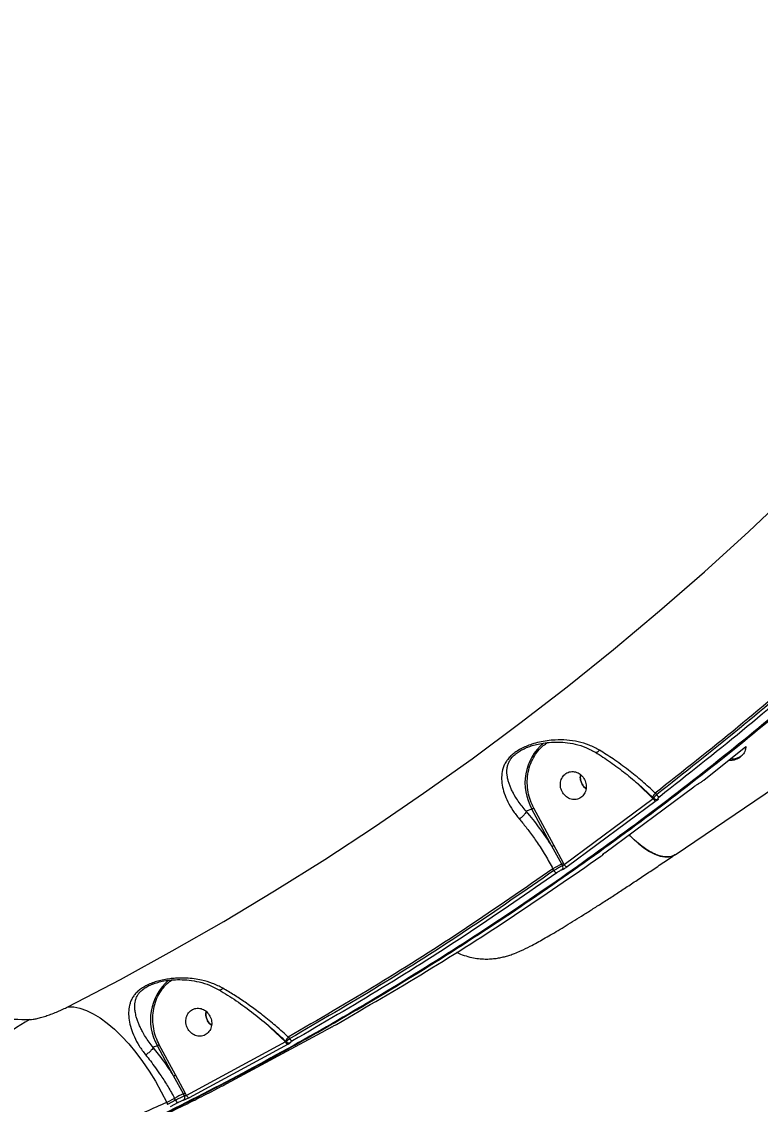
# Model space of a CAD drawing. Header units: millimetres. Extents: x -6332 to 8932, y -6739 to 7096.
# Drawn here: x -2084.9 to -1850.6, y -2434.9 to -2091.6 of the extents above; entities that cross this region are included whole.
import ezdxf

# ---------------------------------------------------------------- set-up
doc = ezdxf.new("R2010")
doc.units = ezdxf.units.MM
for name, color, linetype in [('DIKOM_ОБЪЕКТ', 7, 'Continuous'), ('DIKOM_РАЗМЕР_ЗОНА', 7, 'Continuous'), ('DIKOM_РАЗМЕР_ОБЪЕКТА', 7, 'Continuous')]:
    doc.layers.add(name, color=color, linetype=linetype)
doc.styles.add('style1', font='arial.ttf', dxfattribs={"width": 0.8})
doc.dimstyles.new('1-50', dxfattribs={"dimtxt": 300, "dimasz": 200, "dimexe": 100, "dimexo": 0, "dimgap": 100, "dimtad": 1, "dimtxsty": 'style1', "dimcen": 200, "dimclrd": 7, "dimclre": 7, "dimclrt": 7, "dimadec": 1, "dimazin": 2, "dimtfac": 1, "dimtmove": 0, "dimatfit": 2, "dimfxl": 0, "dimlwd": 25, "dimlwe": 18, "dimarcsym": 0})

# ---------------------------------------------------------------- blocks, each defined once
blk = doc.blocks.new('*D9')
at = {"layer": 'Defpoints', "color": 0, "transparency": 16777216}
for p in [(777.17, 5593.97), (-4228.73, -3389.78), (7301.72, -3389.78)]:
    blk.add_point(p, dxfattribs=at)
at = {"layer": 'DIKOM_РАЗМЕР_ОБЪЕКТА', "color": 7, "lineweight": 18, "transparency": 16777216}
for p, q in [((777.17, 5593.97), (7401.72, 5593.97)), ((-4228.73, -3389.78), (7401.72, -3389.78))]:
    blk.add_line(p, q, dxfattribs=at)
at = {"layer": 'DIKOM_РАЗМЕР_ОБЪЕКТА', "color": 7, "lineweight": 25, "transparency": 16777216}
blk.add_line((7301.72, 5393.97), (7301.72, -3189.78), dxfattribs=at)
at = {"layer": 'DIKOM_РАЗМЕР_ОБЪЕКТА', "color": 7, "transparency": 16777216}
for points in [[(7268.39, 5393.97), (7335.06, 5393.97), (7301.72, 5593.97)], [(7268.39, -3189.78), (7335.06, -3189.78), (7301.72, -3389.78)]]:
    blk.add_solid(points, dxfattribs=at)
at = {"layer": 'DIKOM_РАЗМЕР_ОБЪЕКТА', "color": 7, "transparency": 16777216, "insert": (7048.55, 1153.71), "char_height": 300, "attachment_point": 5, "rotation": 90, "style": 'style1'}
blk.add_mtext('9000', dxfattribs=at)
blk = doc.blocks.new('*D10')
at = {"layer": 'Defpoints', "color": 0, "transparency": 16777216}
for p in [(4034.78, 3636.59), (-4490.85, -1960.46), (4034.78, -5533.39)]:
    blk.add_point(p, dxfattribs=at)
at = {"layer": 'DIKOM_РАЗМЕР_ОБЪЕКТА', "color": 7, "lineweight": 18, "transparency": 16777216}
for p, q in [((4034.78, 3636.59), (4034.78, -5633.39)), ((-4490.85, -1960.46), (-4490.85, -5633.39))]:
    blk.add_line(p, q, dxfattribs=at)
at = {"layer": 'DIKOM_РАЗМЕР_ОБЪЕКТА', "color": 7, "lineweight": 25, "transparency": 16777216}
blk.add_line((-4290.85, -5533.39), (3834.78, -5533.39), dxfattribs=at)
at = {"layer": 'DIKOM_РАЗМЕР_ОБЪЕКТА', "color": 7, "transparency": 16777216}
for points in [[(-4290.85, -5500.05), (-4290.85, -5566.72), (-4490.85, -5533.39)], [(3834.78, -5500.05), (3834.78, -5566.72), (4034.78, -5533.39)]]:
    blk.add_solid(points, dxfattribs=at)
at = {"layer": 'DIKOM_РАЗМЕР_ОБЪЕКТА', "color": 7, "transparency": 16777216, "insert": (308.03, -5280.21), "char_height": 300, "attachment_point": 5, "style": 'style1'}
blk.add_mtext('8500', dxfattribs=at)
blk = doc.blocks.new('*D11')
at = {"layer": 'Defpoints', "color": 0, "transparency": 16777216}
for p in [(1114.35, 7096.35), (-4349.59, -4627.34), (8831.76, -4627.34)]:
    blk.add_point(p, dxfattribs=at)
at = {"layer": 'DIKOM_РАЗМЕР_ЗОНА', "color": 7, "lineweight": 18, "transparency": 16777216}
for p, q in [((1114.35, 7096.35), (8931.76, 7096.35)), ((-4349.59, -4627.34), (8931.76, -4627.34))]:
    blk.add_line(p, q, dxfattribs=at)
at = {"layer": 'DIKOM_РАЗМЕР_ЗОНА', "color": 7, "lineweight": 25, "transparency": 16777216}
blk.add_line((8831.76, 6896.35), (8831.76, -4427.34), dxfattribs=at)
at = {"layer": 'DIKOM_РАЗМЕР_ЗОНА', "color": 7, "transparency": 16777216}
for points in [[(8798.42, 6896.35), (8865.09, 6896.35), (8831.76, 7096.35)], [(8798.42, -4427.34), (8865.09, -4427.34), (8831.76, -4627.34)]]:
    blk.add_solid(points, dxfattribs=at)
at = {"layer": 'DIKOM_РАЗМЕР_ЗОНА', "color": 7, "transparency": 16777216, "insert": (8578.59, 1308.2), "char_height": 300, "attachment_point": 5, "rotation": 90, "style": 'style1'}
blk.add_mtext('11750', dxfattribs=at)
blk = doc.blocks.new('*D12')
at = {"layer": 'Defpoints', "color": 0, "transparency": 16777216}
for p in [(6134.38, 3354.85), (-6332, -2644.93), (6134.38, -6639)]:
    blk.add_point(p, dxfattribs=at)
at = {"layer": 'DIKOM_РАЗМЕР_ЗОНА', "color": 7, "lineweight": 18, "transparency": 16777216}
for p, q in [((6134.38, 3354.85), (6134.38, -6739)), ((-6332, -2644.93), (-6332, -6739))]:
    blk.add_line(p, q, dxfattribs=at)
at = {"layer": 'DIKOM_РАЗМЕР_ЗОНА', "color": 7, "lineweight": 25, "transparency": 16777216}
blk.add_line((-6132, -6639), (5934.38, -6639), dxfattribs=at)
at = {"layer": 'DIKOM_РАЗМЕР_ЗОНА', "color": 7, "transparency": 16777216}
for points in [[(-6132, -6605.67), (-6132, -6672.33), (-6332, -6639)], [(5934.38, -6605.67), (5934.38, -6672.33), (6134.38, -6639)]]:
    blk.add_solid(points, dxfattribs=at)
at = {"layer": 'DIKOM_РАЗМЕР_ЗОНА', "color": 7, "transparency": 16777216, "insert": (-98.81, -6385.83), "char_height": 300, "attachment_point": 5, "style": 'style1'}
blk.add_mtext('12500', dxfattribs=at)

msp = doc.modelspace()

# ---------------------------------------------------------------- linework, layer by layer
at = {"layer": 'DIKOM_ОБЪЕКТ', "color": 7, "linetype": 'Continuous', "lineweight": 15}
for p, q in [((-1877.669, -2355.776), (-1704.236, -2238.372)), ((-1924.339, -2321.657), (-1924.166, -2321.598)), ((-1868.566, -2332.127), (-1855.246, -2321.493)), ((-1905.925, -2334.833), (-1906.69, -2334.128)), ((-1906.69, -2334.128), (-1905.925, -2334.833)), ((-1899.965, -2355.156), (-1871.701, -2334.253)), ((-1889.876, -2332.934), (-1889.346, -2333.453)), ((-1889.346, -2333.453), (-1884.667, -2337.975)), ((-1871.701, -2334.253), (-1871.495, -2334.101)), ((-1870.473, -2333.395), (-1870.289, -2333.286)), ((-1884.686, -2337.655), (-1884.391, -2337.944)), ((-1883.49, -2336.716), (-1883.963, -2336.254)), ((-1923.042, -2341.326), (-1924.848, -2342.006)), ((-1916.707, -2353.063), (-1923.042, -2341.326)), ((-1916.113, -2352.759), (-1922.448, -2341.022)), ((-1884.572, -2338.068), (-1912.812, -2358.953)), ((-1883.615, -2338.738), (-1911.879, -2359.641)), ((-1884.667, -2337.975), (-1884.572, -2338.068)), ((-1924.848, -2342.006), (-1924.85, -2342.009)), ((-1913.609, -2358.793), (-1916.707, -2353.063)), ((-1913.054, -2358.505), (-1916.113, -2352.759)), ((-1916.07, -2360.812), (-1916.384, -2360.23)), ((-1913.33, -2359.31), (-1913.609, -2358.793)), ((-1912.812, -2358.953), (-1913.054, -2358.505)), ((-2024.694, -2409.873), (-2025.459, -2409.169)), ((-2025.459, -2409.169), (-2024.694, -2409.873)), ((-2019.853, -2428.367), (-1988.459, -2411.417)), ((-2006.554, -2410.02), (-2005.914, -2410.646)), ((-2005.914, -2410.646), (-2001.234, -2415.169)), ((-2041.812, -2416.367), (-2043.122, -2416.86)), ((-2036.67, -2425.893), (-2041.812, -2416.367)), ((-2036.075, -2425.589), (-2041.217, -2416.063)), ((-2001.234, -2415.169), (-2032.602, -2432.104)), ((-2000.374, -2415.903), (-2031.768, -2432.852)), ((-2000.948, -2415.177), (-2001.234, -2415.169)), ((-2001.081, -2415.017), (-2000.9, -2415.194)), ((-2000.937, -2415.158), (-2000.948, -2415.177)), ((-1999.868, -2414.095), (-2000.358, -2413.616)), ((-2043.122, -2416.86), (-2043.123, -2416.861)), ((-2033.579, -2431.609), (-2036.67, -2425.893)), ((-2033.024, -2431.322), (-2036.075, -2425.589)), ((-2023.808, -2430.43), (-2021.243, -2429.119)), ((-2036.354, -2433.047), (-2038.861, -2434.33)), ((-2036.041, -2433.627), (-2038.604, -2434.938)), ((-2036.041, -2433.627), (-2036.354, -2433.047)), ((-2033.21, -2432.293), (-2033.579, -2431.609)), ((-2032.602, -2432.104), (-2033.024, -2431.322)), ((-2038.861, -2434.33), (-2038.604, -2434.938)), ((-2035.211, -2434.377), (-2037.777, -2435.689)), ((-2032.77, -2434.942), (-2031.485, -2434.295))]:
    msp.add_line(p, q, dxfattribs=at)
at = {"layer": 'DIKOM_ОБЪЕКТ', "color": 7, "linetype": 'Continuous', "lineweight": 15, "flags": 128}
for points in [[(-2070.222, -2404.013), (-2053.578, -2395.323), (-2037.102, -2386.301), (-2020.797, -2376.949), (-2004.671, -2367.272), (-1988.727, -2357.272), (-1972.971, -2346.951), (-1957.407, -2336.314), (-1942.041, -2325.363), (-1926.878, -2314.103), (-1911.923, -2302.537), (-1897.179, -2290.667), (-1882.653, -2278.5), (-1868.348, -2266.037), (-1854.269, -2253.283), (-1840.421, -2240.243)], [(-1870.131, -2333.192), (-1870.248, -2333.267), (-1870.293, -2333.287)], [(-1883.963, -2336.254), (-1884.202, -2336.558), (-1884.402, -2336.842), (-1884.558, -2337.096), (-1884.664, -2337.312), (-1884.717, -2337.483), (-1884.715, -2337.605), (-1884.683, -2337.658)], [(-1892.193, -2349.484), (-1891.225, -2350.462), (-1889.398, -2352.123), (-1887.573, -2353.55), (-1885.779, -2354.716), (-1884.048, -2355.604), (-1882.409, -2356.196), (-1880.891, -2356.484), (-1879.518, -2356.462), (-1878.316, -2356.132), (-1877.91, -2355.927)], [(-1899.965, -2355.156), (-1899.9, -2355.105), (-1899.892, -2355.095)], [(-2070.222, -2404.013), (-2068.377, -2404.067), (-2066.412, -2404.454), (-2064.346, -2405.17), (-2062.196, -2406.209), (-2059.984, -2407.559), (-2057.728, -2409.21), (-2055.45, -2411.147), (-2053.17, -2413.351), (-2050.909, -2415.803), (-2048.687, -2418.48), (-2046.526, -2421.358), (-2044.444, -2424.41), (-2042.461, -2427.609), (-2040.594, -2430.925), (-2038.861, -2434.33)], [(-2000.358, -2413.616), (-2000.597, -2413.92), (-2000.797, -2414.205), (-2000.953, -2414.458), (-2001.059, -2414.674), (-2001.112, -2414.845), (-2001.11, -2414.967), (-2001.079, -2415.02)]]:
    msp.add_lwpolyline(points, dxfattribs=at)
at = {"layer": 'DIKOM_ОБЪЕКТ', "color": 7, "linetype": 'Continuous', "lineweight": 15}
for centre, radius, start, end in [((-1908.731, -2333.05), 16.532, 129.96651, 210.03815), ((-1885.473, -2337.278), 1.065, 319.17704, 330.90063), ((-1882.395, -2336.17), 1.223, 206.50079, 263.47585), ((-1883.481, -2337.53), 1.216, 206.27516, 263.66511), ((-1883.612, -2337.324), 0.916, 276.13611, 306.117), ((-1918.746, -2348.33), 5.153, 293.30945, 300.7359), ((-1901.107, -2354.925), 0.946, 304.78184, 329.81256), ((-1901.341, -2385.878), 29.733, 114.36791, 120.39262), ((-1914.99, -2360.327), 1.185, 204.19346, 262.62651), ((-1916.038, -2353.434), 5.884, 294.37865, 300.47097), ((-1914.194, -2359.832), 1.009, 312.72037, 31.14961), ((-1911.737, -2358.471), 1.178, 204.14987, 263.07443), ((-2027.473, -2408.087), 16.557, 130.90983, 210.00555), ((-2066.411, -2439.692), 35.365, 116.59711, 138.08425), ((-2000.202, -2414.831), 1.085, 198.10979, 260.9025), ((-2000.138, -2414.686), 0.947, 211.23109, 287.13932), ((-2000.13, -2414.556), 0.923, 276.2323, 298.54643), ((-1998.833, -2413.753), 1.09, 198.30623, 260.74821), ((-2038.767, -2421.06), 5.268, 293.46115, 300.72995), ((-2021.248, -2458.798), 29.855, 114.39527, 120.39631), ((-2035.027, -2433.339), 1.053, 195.84502, 259.95443), ((-2036.048, -2426.155), 5.987, 294.35574, 300.33866), ((-2034.056, -2432.806), 0.989, 305.01076, 31.25822), ((-2031.592, -2431.817), 1.049, 195.87193, 260.38298)]:
    msp.add_arc(centre, radius, start, end, dxfattribs=at)
for points, knots in [([(-1726.33, -2104.01), (-1729.382, -2104.277), (-1735.471, -2104.811), (-1745.227, -2105.011), (-1755.382, -2104.775), (-1765.957, -2104.067), (-1775.959, -2103.007), (-1785.25, -2101.728), (-1793.72, -2100.349), (-1802.344, -2098.738), (-1811.11, -2096.902), (-1820.008, -2094.845), (-1829.024, -2092.574), (-1840.764, -2089.383), (-1855.345, -2085.025), (-1872.873, -2079.197), (-1890.545, -2072.765), (-1905.8, -2066.757), (-1918.516, -2061.461), (-1928.651, -2057.079), (-1938.766, -2052.548), (-1948.849, -2047.875), (-1958.891, -2043.072), (-1968.88, -2038.143), (-1979.703, -2032.646), (-1991.337, -2026.544), (-2003.754, -2019.806), (-2016.026, -2012.924), (-2028.136, -2005.916), (-2040.07, -1998.796), (-2052.037, -1991.442), (-2064.021, -1983.858), (-2076.004, -1976.047), (-2087.753, -1968.162), (-2099.257, -1960.22), (-2110.503, -1952.235), (-2122.451, -1943.514), (-2135.029, -1934.042), (-2148.151, -1923.814), (-2160.842, -1913.572), (-2173.089, -1903.341), (-2186.038, -1892.135), (-2199.563, -1879.945), (-2213.475, -1866.783), (-2226.704, -1853.678), (-2234.893, -1845.009), (-2238.979, -1840.683)], [0, 0, 0, 0, 0.0251761, 0.0502457, 0.0752091, 0.100066, 0.1248168, 0.1429872, 0.1610638, 0.1790464, 0.1969352, 0.2147301, 0.2324312, 0.2500386, 0.2826961, 0.314938, 0.3467645, 0.3781752, 0.3959394, 0.4135674, 0.4310603, 0.4484179, 0.465639, 0.4827255, 0.499676, 0.5210743, 0.5422611, 0.5632361, 0.5839994, 0.6045509, 0.6248913, 0.6461777, 0.6672637, 0.6881497, 0.7088344, 0.729318, 0.7496013, 0.7750483, 0.8002654, 0.8252539, 0.8500123, 0.8745413, 0.9060953, 0.9375237, 0.9688251, 1, 1, 1, 1]), ([(-2400.646, -1978.795), (-2399.438, -1983.949), (-2397.019, -1994.275), (-2392.902, -2009.924), (-2388.426, -2025.687), (-2383.56, -2041.544), (-2378.649, -2056.464), (-2373.765, -2070.437), (-2368.97, -2083.466), (-2363.912, -2096.548), (-2358.593, -2109.666), (-2353.014, -2122.799), (-2347.277, -2135.705), (-2341.394, -2148.379), (-2335.375, -2160.816), (-2329.117, -2173.226), (-2322.624, -2185.589), (-2315.898, -2197.881), (-2309.387, -2209.306), (-2303.134, -2219.88), (-2297.175, -2229.623), (-2291.069, -2239.276), (-2284.819, -2248.824), (-2278.429, -2258.253), (-2271.904, -2267.547), (-2263.89, -2278.559), (-2254.299, -2291.112), (-2243.061, -2304.943), (-2231.545, -2318.22), (-2221.492, -2329.035), (-2212.995, -2337.66), (-2206.114, -2344.339), (-2199.177, -2350.764), (-2192.19, -2356.921), (-2185.162, -2362.795), (-2178.1, -2368.375), (-2170.269, -2374.201), (-2161.684, -2380.117), (-2152.374, -2385.944), (-2143.094, -2391.15), (-2133.863, -2395.71), (-2124.044, -2399.877), (-2113.699, -2403.442), (-2102.926, -2406.137), (-2092.38, -2407.816), (-2085.629, -2407.984), (-2082.245, -2408.069)], [0, 0, 0, 0, 0.0247177, 0.0495152, 0.0743911, 0.0993454, 0.1243775, 0.1447744, 0.1653298, 0.1860432, 0.2069154, 0.2279455, 0.2491336, 0.2694023, 0.2898713, 0.3105397, 0.3314089, 0.3524788, 0.373748, 0.3911655, 0.4087378, 0.4264654, 0.4443484, 0.4623873, 0.4805816, 0.4989317, 0.5286787, 0.5588428, 0.5894223, 0.6204182, 0.6383184, 0.6563541, 0.6745262, 0.6928343, 0.7112778, 0.7298577, 0.7485742, 0.7733223, 0.7982561, 0.8233761, 0.8486819, 0.8741736, 0.905376, 0.9367479, 0.968289, 1, 1, 1, 1]), ([(-1639.953, -2078.495), (-1646.219, -2087.936), (-1658.751, -2106.819), (-1678.591, -2134.269), (-1699.173, -2161.047), (-1720.553, -2187.068), (-1742.561, -2212.172), (-1765.165, -2236.352), (-1788.33, -2259.601), (-1812.17, -2282.047), (-1836.815, -2303.796), (-1862.256, -2324.817), (-1888.483, -2345.069), (-1915.319, -2364.41), (-1942.741, -2382.82), (-1970.558, -2400.177), (-1998.728, -2416.495), (-2027.229, -2431.75), (-2056.166, -2446.12), (-2075.825, -2454.88), (-2085.655, -2459.26)], [0, 0, 0, 0, 0.0559998, 0.1120002, 0.1680005, 0.2240003, 0.2799995, 0.335, 0.3899998, 0.4450005, 0.4999998, 0.5559997, 0.6119998, 0.6680002, 0.7239999, 0.7799995, 0.8349998, 0.8899994, 0.9449995, 1, 1, 1, 1]), ([(-2084.833, -2458.95), (-2074.826, -2454.489), (-2054.81, -2445.567), (-2025.36, -2430.907), (-1996.363, -2415.331), (-1967.885, -2398.757), (-1940.108, -2381.331), (-1913.048, -2363.082), (-1886.717, -2344.047), (-1860.975, -2324.132), (-1835.693, -2303.231), (-1810.905, -2281.341), (-1786.649, -2258.465), (-1763.095, -2234.756), (-1740.264, -2210.236), (-1718.31, -2185.075), (-1697.233, -2159.317), (-1677.053, -2132.986), (-1657.589, -2106.008), (-1645.284, -2087.46), (-1639.132, -2078.186)], [0, 0, 0, 0, 0.056, 0.1120001, 0.1679995, 0.2239996, 0.2799995, 0.3349995, 0.3899999, 0.4450002, 0.5000001, 0.5560001, 0.6120001, 0.6680003, 0.724, 0.78, 0.8350005, 0.8900003, 0.9449998, 1, 1, 1, 1]), ([(-1807.412, -2270.856), (-1815.647, -2278.479), (-1832.114, -2293.722), (-1857.647, -2315.534), (-1875.189, -2329.346), (-1883.963, -2336.254)], [0, 0, 0, 0, 0.3333842, 0.6666117, 1, 1, 1, 1]), ([(-1807.092, -2271.449), (-1815.312, -2279.056), (-1831.747, -2294.266), (-1857.23, -2316.035), (-1874.735, -2329.821), (-1883.49, -2336.716)], [0, 0, 0, 0, 0.3333847, 0.6666135, 1, 1, 1, 1]), ([(-1806.073, -2272.064), (-1814.299, -2279.676), (-1830.749, -2294.9), (-1856.252, -2316.687), (-1873.774, -2330.486), (-1882.534, -2337.385)], [0, 0, 0, 0, 0.3333345, 0.6666662, 1, 1, 1, 1]), ([(-1901.625, -2322.636), (-1902.704, -2322.061), (-1904.849, -2320.918), (-1908.378, -2319.917), (-1911.998, -2319.383), (-1915.298, -2319.344), (-1918.203, -2319.609), (-1920.678, -2320.053), (-1922.934, -2320.669), (-1924.903, -2321.397), (-1926.61, -2322.204), (-1928.151, -2323.134), (-1929.481, -2324.175), (-1930.565, -2325.291), (-1931.382, -2326.435), (-1931.985, -2327.622), (-1932.513, -2329.196), (-1932.764, -2331.213), (-1932.553, -2333.695), (-1931.889, -2336.281), (-1930.772, -2338.961), (-1929.232, -2341.719), (-1927.798, -2343.539), (-1927.081, -2344.45)], [0, 0, 0, 0, 0.0628367, 0.1249498, 0.1874428, 0.2498346, 0.2919614, 0.3340355, 0.3749171, 0.4073673, 0.4376928, 0.4692343, 0.5004114, 0.5308843, 0.5632027, 0.5935089, 0.6260044, 0.6879136, 0.750141, 0.812583, 0.8749496, 0.9374392, 1, 1, 1, 1]), ([(-1922.448, -2341.022), (-1922.829, -2340.226), (-1923.609, -2338.594), (-1924.307, -2335.907), (-1924.604, -2333.085), (-1924.42, -2330.237), (-1923.761, -2327.511), (-1922.671, -2325.029), (-1921.22, -2322.905), (-1919.68, -2321.273), (-1918.543, -2320.521), (-1918.072, -2320.209)], [0, 0, 0, 0, 0.1091164, 0.2234372, 0.3414118, 0.4613968, 0.5813411, 0.6993432, 0.8136582, 0.922775, 1, 1, 1, 1]), ([(-1924.141, -2321.581), (-1923.614, -2321.398), (-1922.445, -2320.993), (-1920.456, -2320.525), (-1918.11, -2320.166), (-1915.422, -2320.011), (-1912.431, -2320.141), (-1909.202, -2320.677), (-1905.786, -2321.698), (-1903.654, -2322.896), (-1902.544, -2323.521)], [0, 0, 0, 0, 0.0719313, 0.1597795, 0.2636067, 0.3820425, 0.5158125, 0.6641757, 0.8251348, 1, 1, 1, 1]), ([(-1924.85, -2342.009), (-1925.312, -2341.48), (-1926.241, -2340.418), (-1927.425, -2338.805), (-1928.352, -2337.362), (-1929.084, -2336.05), (-1929.645, -2334.902), (-1930.12, -2333.755), (-1930.493, -2332.649), (-1930.769, -2331.563), (-1930.943, -2330.499), (-1931.006, -2329.452), (-1930.941, -2328.387), (-1930.721, -2327.343), (-1930.311, -2326.294), (-1929.682, -2325.261), (-1928.743, -2324.213), (-1927.486, -2323.224), (-1925.988, -2322.344), (-1924.89, -2321.886), (-1924.339, -2321.657)], [0, 0, 0, 0, 0.0692067, 0.1389726, 0.2106113, 0.2603784, 0.3157364, 0.3681864, 0.4208485, 0.4735045, 0.5258408, 0.5779778, 0.6301661, 0.6865227, 0.7358225, 0.7887178, 0.8418606, 0.8946792, 0.9472356, 1, 1, 1, 1]), ([(-1902.935, -2323.275), (-1901.347, -2324.301), (-1898.158, -2326.363), (-1893.462, -2329.893), (-1888.902, -2333.66), (-1886.091, -2336.323), (-1884.683, -2337.658)], [0, 0, 0, 0, 0.2491078, 0.5003035, 0.7496078, 1, 1, 1, 1]), ([(-1901.625, -2322.636), (-1901.738, -2322.756), (-1901.961, -2322.995), (-1902.263, -2323.235), (-1902.508, -2323.363), (-1902.702, -2323.414), (-1902.767, -2323.35), (-1902.797, -2323.32)], [0, 0, 0, 0, 0.2230149, 0.4418694, 0.6490867, 0.8392016, 1, 1, 1, 1]), ([(-1883.963, -2336.254), (-1884.637, -2335.62), (-1885.986, -2334.351), (-1888.099, -2332.496), (-1890.264, -2330.686), (-1893.315, -2328.271), (-1897.11, -2325.492), (-1900.19, -2323.544), (-1901.625, -2322.636)], [0, 0, 0, 0, 0.1251923, 0.2503663, 0.3755615, 0.5003322, 0.7671075, 1, 1, 1, 1]), ([(-1855.246, -2321.493), (-1855.269, -2321.876), (-1855.329, -2322.869), (-1856.147, -2324.222), (-1857.548, -2325.34), (-1859.168, -2325.938), (-1860.268, -2325.891), (-1860.73, -2325.87)], [0, 0, 0, 0, 0.1483346, 0.3849104, 0.6153153, 0.838359, 1, 1, 1, 1]), ([(-1860.011, -2325.297), (-1859.885, -2325.318), (-1859.084, -2325.449), (-1857.716, -2325.133), (-1856.772, -2324.526), (-1856.35, -2324.254)], [0, 0, 0, 0, 0.0941918, 0.5953271, 1, 1, 1, 1]), ([(-1913.042, -2336.52), (-1913.346, -2336.014), (-1913.954, -2335), (-1914.126, -2333.2), (-1913.693, -2331.529), (-1912.68, -2330.206), (-1911.248, -2329.439), (-1909.624, -2329.353), (-1908.013, -2329.926), (-1907.219, -2330.779), (-1906.821, -2331.205)], [0, 0, 0, 0, 0.1250328, 0.2499916, 0.3749781, 0.4999858, 0.6249956, 0.7499954, 0.8750078, 1, 1, 1, 1]), ([(-1906.69, -2334.128), (-1906.983, -2333.626), (-1907.571, -2332.62), (-1907.807, -2331.259), (-1907.618, -2330.61), (-1907.586, -2330.502)], [0, 0, 0, 0, 0.4543016, 0.908798, 1, 1, 1, 1]), ([(-1907.586, -2330.502), (-1907.618, -2330.61), (-1907.807, -2331.259), (-1907.571, -2332.62), (-1906.983, -2333.626), (-1906.69, -2334.128)], [0, 0, 0, 0, 0.091202, 0.5456984, 1, 1, 1, 1]), ([(-1906.821, -2331.205), (-1906.518, -2331.712), (-1905.91, -2332.725), (-1905.738, -2334.526), (-1906.17, -2336.197), (-1907.184, -2337.52), (-1908.616, -2338.286), (-1910.24, -2338.372), (-1911.85, -2337.8), (-1912.645, -2336.947), (-1913.042, -2336.52)], [0, 0, 0, 0, 0.125033, 0.249992, 0.3749786, 0.4999912, 0.6249944, 0.7500026, 0.8750077, 1, 1, 1, 1]), ([(-1871.495, -2334.101), (-1871.427, -2334.05), (-1871.224, -2333.898), (-1870.852, -2333.64), (-1870.434, -2333.366), (-1870.232, -2333.25), (-1870.131, -2333.192)], [0, 0, 0, 0, 0.1431442, 0.4285877, 0.7142581, 1, 1, 1, 1]), ([(-1870.131, -2333.192), (-1870.03, -2333.134), (-1869.828, -2333.018), (-1869.412, -2332.742), (-1868.969, -2332.431), (-1868.7, -2332.228), (-1868.566, -2332.127)], [0, 0, 0, 0, 0.2498852, 0.4999577, 0.7495551, 1, 1, 1, 1]), ([(-1883.49, -2336.716), (-1883.692, -2336.912), (-1884.059, -2337.27), (-1884.356, -2337.668), (-1884.466, -2337.887), (-1884.399, -2337.909), (-1884.389, -2337.913)], [0, 0, 0, 0, 0.3444247, 0.6271246, 0.9472637, 1, 1, 1, 1]), ([(-1882.534, -2337.385), (-1882.654, -2337.481), (-1882.894, -2337.674), (-1883.11, -2337.899), (-1883.194, -2338.048), (-1883.113, -2338.058), (-1883.073, -2338.063)], [0, 0, 0, 0, 0.2501383, 0.5000909, 0.7499417, 1, 1, 1, 1]), ([(-1922.448, -2341.022), (-1922.502, -2341.053), (-1922.61, -2341.115), (-1922.786, -2341.208), (-1922.944, -2341.285), (-1923.01, -2341.312), (-1923.042, -2341.326)], [0, 0, 0, 0, 0.2500347, 0.5002777, 0.750049, 1, 1, 1, 1]), ([(-1884.406, -2337.925), (-1884.35, -2337.977), (-1884.237, -2338.082), (-1884.016, -2338.186), (-1883.772, -2338.246), (-1883.6, -2338.238), (-1883.514, -2338.234)], [0, 0, 0, 0, 0.2503028, 0.5028384, 0.7542113, 1, 1, 1, 1]), ([(-1883.073, -2338.063), (-1883.033, -2338.068), (-1882.952, -2338.078), (-1883.037, -2338.227), (-1883.255, -2338.45), (-1883.495, -2338.642), (-1883.615, -2338.738)], [0, 0, 0, 0, 0.2500461, 0.4999926, 0.7498335, 1, 1, 1, 1]), ([(-1924.85, -2342.009), (-1924.892, -2342.13), (-1924.994, -2342.42), (-1925.318, -2342.898), (-1925.725, -2343.365), (-1926.132, -2343.757), (-1926.597, -2344.141), (-1926.919, -2344.346), (-1927.081, -2344.45)], [0, 0, 0, 0, 0.16492, 0.3936579, 0.5316497, 0.6819898, 0.8401062, 1, 1, 1, 1]), ([(-1927.081, -2344.45), (-1926.73, -2344.864), (-1926.008, -2345.719), (-1924.907, -2347.092), (-1923.761, -2348.588), (-1922.573, -2350.213), (-1921.368, -2351.948), (-1920.091, -2353.883), (-1918.814, -2355.936), (-1917.545, -2358.095), (-1916.771, -2359.519), (-1916.384, -2360.23)], [0, 0, 0, 0, 0.0892676, 0.1840555, 0.2844506, 0.3903838, 0.5018902, 0.6147401, 0.750235, 0.8751184, 1, 1, 1, 1]), ([(-1916.707, -2353.063), (-1917.988, -2351.106), (-1920.56, -2347.174), (-1923.414, -2343.734), (-1924.848, -2342.006)], [0, 0, 0, 0, 0.497717, 1, 1, 1, 1]), ([(-1877.7, -2355.71), (-1877.858, -2355.84), (-1878.415, -2356.297), (-1879.716, -2356.552), (-1881.537, -2356.481), (-1883.607, -2355.856), (-1885.834, -2354.754), (-1888.166, -2353.167), (-1890.322, -2351.39), (-1891.654, -2350.005), (-1892.213, -2349.423)], [0, 0, 0, 0, 0.05588, 0.1962977, 0.3367169, 0.4771318, 0.6175582, 0.7579652, 0.8983895, 1, 1, 1, 1]), ([(-1985.04, -2409.57), (-1975.5, -2404.03), (-1956.422, -2392.951), (-1928.449, -2375.164), (-1910.265, -2362.55), (-1901.173, -2356.243)], [0, 0, 0, 0, 0.3333331, 0.6666675, 1, 1, 1, 1]), ([(-1946.99, -2386.691), (-1946.968, -2386.703), (-1946.193, -2387.138), (-1944.55, -2387.734), (-1942.207, -2388.41), (-1939.972, -2388.763), (-1937.938, -2388.891), (-1936.067, -2388.839), (-1934.366, -2388.658), (-1932.813, -2388.379), (-1931.361, -2388.023), (-1929.93, -2387.587), (-1928.309, -2386.998), (-1926.203, -2386.102), (-1923.932, -2384.987), (-1921.523, -2383.705), (-1919.357, -2382.496), (-1917.15, -2381.224), (-1914.761, -2379.81), (-1912.211, -2378.269), (-1909.504, -2376.602), (-1906.64, -2374.812), (-1903.625, -2372.902), (-1900.461, -2370.875), (-1897.157, -2368.736), (-1893.719, -2366.489), (-1890.155, -2364.141), (-1886.478, -2361.699), (-1882.689, -2359.162), (-1879.745, -2357.182), (-1878.039, -2356.026), (-1877.659, -2355.768)], [0, 0, 0, 0, 0.0006469, 0.0226254, 0.0446601, 0.0641738, 0.0829339, 0.1010507, 0.1189671, 0.1371858, 0.1567546, 0.1791556, 0.2069412, 0.2500483, 0.3210974, 0.3726885, 0.4159894, 0.4607229, 0.5053325, 0.5497571, 0.5940029, 0.6381002, 0.6820757, 0.7259513, 0.7697422, 0.8134594, 0.8571032, 0.9006747, 0.944168, 0.9875662, 1, 1, 1, 1]), ([(-1901.173, -2356.243), (-1901.05, -2356.155), (-1900.804, -2355.978), (-1900.573, -2355.788), (-1900.471, -2355.68), (-1900.535, -2355.695), (-1900.567, -2355.702)], [0, 0, 0, 0, 0.2498728, 0.4999427, 0.749907, 1, 1, 1, 1]), ([(-1900.567, -2355.702), (-1900.6, -2355.709), (-1900.664, -2355.723), (-1900.563, -2355.614), (-1900.333, -2355.423), (-1900.087, -2355.245), (-1899.965, -2355.156)], [0, 0, 0, 0, 0.2501013, 0.5000337, 0.7500081, 1, 1, 1, 1]), ([(-1900.528, -2355.703), (-1900.418, -2355.614), (-1900.296, -2355.515), (-1900.246, -2355.374), (-1900.241, -2355.36)], [0, 0, 0, 0, 0.8995711, 1, 1, 1, 1]), ([(-1916.384, -2360.23), (-1925.489, -2366.547), (-1943.693, -2379.176), (-1971.701, -2396.983), (-1990.804, -2408.071), (-2000.358, -2413.616)], [0, 0, 0, 0, 0.3333841, 0.6666159, 1, 1, 1, 1]), ([(-1916.07, -2360.812), (-1925.156, -2367.115), (-1943.324, -2379.718), (-1971.273, -2397.49), (-1990.335, -2408.559), (-1999.868, -2414.095)], [0, 0, 0, 0, 0.3333826, 0.6666152, 1, 1, 1, 1]), ([(-1915.142, -2361.502), (-1924.234, -2367.809), (-1942.418, -2380.423), (-1970.39, -2398.21), (-1989.469, -2409.289), (-1999.008, -2414.828)], [0, 0, 0, 0, 0.333333, 0.6666672, 1, 1, 1, 1]), ([(-1913.33, -2359.31), (-1913.508, -2359.387), (-1913.864, -2359.541), (-1914.581, -2359.915), (-1915.354, -2360.356), (-1915.823, -2360.655), (-1916.07, -2360.812)], [0, 0, 0, 0, 0.2493014, 0.4999629, 0.7361557, 1, 1, 1, 1]), ([(-1913.509, -2360.574), (-1913.617, -2360.619), (-1913.832, -2360.71), (-1914.268, -2360.944), (-1914.729, -2361.218), (-1915.004, -2361.407), (-1915.142, -2361.502)], [0, 0, 0, 0, 0.2500271, 0.499895, 0.7495654, 1, 1, 1, 1]), ([(-1911.879, -2359.641), (-1912.017, -2359.736), (-1912.292, -2359.925), (-1912.751, -2360.202), (-1913.186, -2360.438), (-1913.401, -2360.528), (-1913.509, -2360.574)], [0, 0, 0, 0, 0.2503145, 0.5000354, 0.7500499, 1, 1, 1, 1]), ([(-1912.812, -2358.953), (-1912.856, -2358.995), (-1912.938, -2359.074), (-1913.081, -2359.182), (-1913.219, -2359.269), (-1913.293, -2359.296), (-1913.33, -2359.31)], [0, 0, 0, 0, 0.2674506, 0.5001138, 0.7525008, 1, 1, 1, 1]), ([(-2021.07, -2398.116), (-2022.143, -2397.572), (-2024.283, -2396.487), (-2027.394, -2395.611), (-2030.185, -2395.117), (-2032.621, -2394.898), (-2034.905, -2394.88), (-2036.973, -2395.011), (-2038.868, -2395.253), (-2040.715, -2395.613), (-2042.552, -2396.116), (-2044.273, -2396.747), (-2045.849, -2397.512), (-2047.21, -2398.381), (-2048.315, -2399.317), (-2049.2, -2400.317), (-2049.86, -2401.336), (-2050.355, -2402.406), (-2050.802, -2403.861), (-2051.029, -2405.776), (-2050.847, -2408.217), (-2050.239, -2410.812), (-2049.181, -2413.556), (-2047.69, -2416.412), (-2046.273, -2418.308), (-2045.565, -2419.255)], [0, 0, 0, 0, 0.0627905, 0.1252351, 0.1667287, 0.2086564, 0.2499515, 0.2820859, 0.3123903, 0.3448888, 0.3751497, 0.4070118, 0.4378205, 0.4685245, 0.5005856, 0.5307964, 0.5632564, 0.5935676, 0.6256093, 0.6880646, 0.7502878, 0.812818, 0.8748785, 0.9374743, 1, 1, 1, 1]), ([(-2041.217, -2416.063), (-2041.598, -2415.266), (-2042.378, -2413.635), (-2043.076, -2410.947), (-2043.373, -2408.125), (-2043.189, -2405.278), (-2042.53, -2402.552), (-2041.441, -2400.068), (-2039.987, -2397.949), (-2038.551, -2396.405), (-2037.532, -2395.724), (-2037.175, -2395.487)], [0, 0, 0, 0, 0.1112262, 0.2276791, 0.3479349, 0.4701602, 0.5924198, 0.7126658, 0.829122, 0.940338, 1, 1, 1, 1]), ([(-2043.259, -2396.753), (-2042.756, -2396.58), (-2041.637, -2396.195), (-2039.663, -2395.76), (-2037.322, -2395.447), (-2034.639, -2395.344), (-2031.674, -2395.524), (-2028.482, -2396.086), (-2025.123, -2397.092), (-2023.014, -2398.231), (-2021.92, -2398.823)], [0, 0, 0, 0, 0.0713338, 0.1586598, 0.2617392, 0.380387, 0.514626, 0.662339, 0.824783, 1, 1, 1, 1]), ([(-2043.123, -2416.861), (-2043.578, -2416.303), (-2044.49, -2415.182), (-2045.637, -2413.484), (-2046.529, -2411.971), (-2047.22, -2410.618), (-2047.733, -2409.465), (-2048.176, -2408.306), (-2048.581, -2407.008), (-2048.875, -2405.667), (-2049.019, -2404.305), (-2048.997, -2403.152), (-2048.83, -2402.104), (-2048.534, -2401.149), (-2048.074, -2400.232), (-2047.403, -2399.333), (-2046.495, -2398.47), (-2045.259, -2397.643), (-2044.068, -2397.057), (-2043.318, -2396.779), (-2043.112, -2396.703)], [0, 0, 0, 0, 0.068047, 0.1365944, 0.2066729, 0.2561398, 0.3092918, 0.3574393, 0.4125088, 0.4895104, 0.5516411, 0.6184127, 0.6700682, 0.7214368, 0.776429, 0.8247661, 0.8764049, 0.9286142, 0.980388, 1, 1, 1, 1]), ([(-2022.329, -2398.578), (-2020.487, -2399.719), (-2016.789, -2402.012), (-2011.309, -2406.042), (-2005.986, -2410.38), (-2002.716, -2413.472), (-2001.078, -2415.021)], [0, 0, 0, 0, 0.2489065, 0.4998786, 0.749521, 1, 1, 1, 1]), ([(-2021.07, -2398.116), (-2021.177, -2398.219), (-2021.389, -2398.423), (-2021.75, -2398.662), (-2022.042, -2398.762), (-2022.149, -2398.66), (-2022.176, -2398.634)], [0, 0, 0, 0, 0.2309516, 0.4562608, 0.8615591, 1, 1, 1, 1]), ([(-2000.358, -2413.616), (-2000.943, -2413.072), (-2002.26, -2411.845), (-2004.267, -2410.084), (-2006.393, -2408.303), (-2008.386, -2406.709), (-2010.926, -2404.766), (-2013.948, -2402.595), (-2017.536, -2400.211), (-2019.896, -2398.812), (-2021.07, -2398.116)], [0, 0, 0, 0, 0.0930073, 0.2094419, 0.3069251, 0.410462, 0.5005862, 0.6719964, 0.8369137, 1, 1, 1, 1]), ([(-2082.245, -2408.069), (-2081.928, -2408.051), (-2081.293, -2408.014), (-2079.987, -2407.753), (-2078.494, -2407.357), (-2076.855, -2406.832), (-2075.147, -2406.208), (-2072.845, -2405.282), (-2071.271, -2404.52), (-2070.222, -2404.013)], [0, 0, 0, 0, 0.1248711, 0.2501636, 0.3747262, 0.5000992, 0.6248993, 0.7501062, 1, 1, 1, 1]), ([(-2031.812, -2411.561), (-2032.116, -2411.054), (-2032.723, -2410.041), (-2032.895, -2408.24), (-2032.463, -2406.569), (-2031.449, -2405.245), (-2030.017, -2404.48), (-2028.393, -2404.394), (-2026.782, -2404.966), (-2025.988, -2405.819), (-2025.591, -2406.246)], [0, 0, 0, 0, 0.1250258, 0.2499775, 0.3750201, 0.5000252, 0.6249924, 0.7499933, 0.8749761, 1, 1, 1, 1]), ([(-2025.591, -2406.246), (-2025.287, -2406.752), (-2024.679, -2407.765), (-2024.507, -2409.566), (-2024.94, -2411.238), (-2025.953, -2412.561), (-2027.385, -2413.327), (-2029.009, -2413.412), (-2030.62, -2412.841), (-2031.414, -2411.988), (-2031.812, -2411.561)], [0, 0, 0, 0, 0.1249743, 0.2500031, 0.3749936, 0.5000033, 0.6250151, 0.7500138, 0.8750058, 1, 1, 1, 1]), ([(-2025.459, -2409.169), (-2025.753, -2408.666), (-2026.34, -2407.66), (-2026.576, -2406.299), (-2026.387, -2405.65), (-2026.355, -2405.541)], [0, 0, 0, 0, 0.454423, 0.9085803, 1, 1, 1, 1]), ([(-2026.355, -2405.541), (-2026.387, -2405.65), (-2026.576, -2406.299), (-2026.34, -2407.66), (-2025.753, -2408.666), (-2025.459, -2409.169)], [0, 0, 0, 0, 0.0914197, 0.545577, 1, 1, 1, 1]), ([(-1986.747, -2410.496), (-1986.64, -2410.441), (-1986.425, -2410.331), (-1985.969, -2410.086), (-1985.485, -2409.821), (-1985.188, -2409.653), (-1985.04, -2409.57)], [0, 0, 0, 0, 0.2498354, 0.4996589, 0.749649, 1, 1, 1, 1]), ([(-1988.459, -2411.417), (-1988.353, -2411.358), (-1988.141, -2411.239), (-1987.911, -2411.113), (-1987.797, -2411.051)], [0, 0, 0, 0, 0.502302, 1, 1, 1, 1]), ([(-1987.797, -2411.051), (-1987.694, -2410.995), (-1987.491, -2410.884), (-1987.203, -2410.731), (-1986.943, -2410.595), (-1986.812, -2410.529), (-1986.747, -2410.496)], [0, 0, 0, 0, 0.2519808, 0.5004937, 0.7510512, 1, 1, 1, 1]), ([(-2041.217, -2416.063), (-2041.271, -2416.094), (-2041.379, -2416.156), (-2041.556, -2416.248), (-2041.713, -2416.326), (-2041.779, -2416.353), (-2041.812, -2416.367)], [0, 0, 0, 0, 0.250068, 0.4997818, 0.7499287, 1, 1, 1, 1]), ([(-1999.868, -2414.095), (-2000.068, -2414.256), (-2000.469, -2414.578), (-2000.822, -2414.942), (-2000.966, -2415.147), (-2000.905, -2415.164), (-2000.897, -2415.166)], [0, 0, 0, 0, 0.3136422, 0.627153, 0.9494911, 1, 1, 1, 1]), ([(-2000.914, -2415.176), (-2000.854, -2415.231), (-2000.735, -2415.34), (-2000.499, -2415.442), (-2000.241, -2415.492), (-2000.062, -2415.475), (-1999.975, -2415.466)], [0, 0, 0, 0, 0.2550984, 0.5098695, 0.759807, 1, 1, 1, 1]), ([(-1999.859, -2415.591), (-1999.931, -2415.638), (-2000.074, -2415.731), (-2000.274, -2415.846), (-2000.374, -2415.903)], [0, 0, 0, 0, 0.497758, 1, 1, 1, 1]), ([(-1999.689, -2415.367), (-1999.662, -2415.365), (-1999.607, -2415.362), (-1999.623, -2415.406), (-1999.699, -2415.479), (-1999.805, -2415.554), (-1999.859, -2415.591)], [0, 0, 0, 0, 0.2488159, 0.4995524, 0.7479536, 1, 1, 1, 1]), ([(-1999.008, -2414.828), (-1999.143, -2414.907), (-1999.412, -2415.064), (-1999.674, -2415.246), (-1999.797, -2415.364), (-1999.725, -2415.366), (-1999.689, -2415.367)], [0, 0, 0, 0, 0.2502722, 0.5002018, 0.75005, 1, 1, 1, 1]), ([(-2043.123, -2416.861), (-2043.176, -2416.978), (-2043.303, -2417.256), (-2043.673, -2417.726), (-2044.126, -2418.188), (-2044.57, -2418.578), (-2045.067, -2418.954), (-2045.399, -2419.155), (-2045.565, -2419.255)], [0, 0, 0, 0, 0.1647366, 0.3938781, 0.5323242, 0.6831481, 0.8410049, 1, 1, 1, 1]), ([(-2045.565, -2419.255), (-2045.058, -2419.888), (-2043.989, -2421.222), (-2042.354, -2423.431), (-2040.462, -2426.164), (-2038.405, -2429.387), (-2037.038, -2431.827), (-2036.354, -2433.047)], [0, 0, 0, 0, 0.1510891, 0.3181929, 0.5013683, 0.7506949, 1, 1, 1, 1]), ([(-2036.67, -2425.893), (-2037.691, -2424.321), (-2039.743, -2421.16), (-2041.992, -2418.298), (-2043.122, -2416.86)], [0, 0, 0, 0, 0.4974081, 1, 1, 1, 1]), ([(-2032.427, -2434.764), (-2031.632, -2434.371), (-2029.013, -2433.077), (-2025.944, -2431.517), (-2023.808, -2430.43)], [0, 0, 0, 0, 0.3037432, 1, 1, 1, 1]), ([(-2021.243, -2429.119), (-2021.109, -2429.05), (-2020.841, -2428.912), (-2020.582, -2428.776), (-2020.459, -2428.707), (-2020.518, -2428.733), (-2020.547, -2428.745)], [0, 0, 0, 0, 0.2500422, 0.4999931, 0.7497615, 1, 1, 1, 1]), ([(-2020.547, -2428.745), (-2020.576, -2428.758), (-2020.634, -2428.783), (-2020.512, -2428.712), (-2020.254, -2428.575), (-2019.987, -2428.436), (-2019.853, -2428.367)], [0, 0, 0, 0, 0.250252, 0.5000567, 0.7500216, 1, 1, 1, 1]), ([(-2020.089, -2428.392), (-2020.089, -2428.395), (-2020.08, -2428.425), (-2019.992, -2428.401), (-2019.86, -2428.347), (-2019.788, -2428.317)], [0, 0, 0, 0, 0.0497329, 0.483933, 1, 1, 1, 1]), ([(-2033.21, -2432.293), (-2033.361, -2432.352), (-2033.608, -2432.449), (-2034.07, -2432.652), (-2034.514, -2432.856), (-2034.983, -2433.082), (-2035.509, -2433.347), (-2035.841, -2433.522), (-2036.041, -2433.627)], [0, 0, 0, 0, 0.2128518, 0.3471909, 0.4999537, 0.6577483, 0.7938895, 1, 1, 1, 1]), ([(-2033.488, -2433.617), (-2033.599, -2433.657), (-2033.82, -2433.737), (-2034.276, -2433.93), (-2034.764, -2434.154), (-2035.062, -2434.302), (-2035.211, -2434.377)], [0, 0, 0, 0, 0.250047, 0.4999694, 0.7498507, 1, 1, 1, 1]), ([(-2031.768, -2432.852), (-2031.916, -2432.927), (-2032.213, -2433.077), (-2032.701, -2433.301), (-2033.157, -2433.497), (-2033.378, -2433.577), (-2033.488, -2433.617)], [0, 0, 0, 0, 0.2502265, 0.499988, 0.7500174, 1, 1, 1, 1]), ([(-2032.602, -2432.104), (-2032.645, -2432.121), (-2032.716, -2432.148), (-2032.829, -2432.187), (-2032.929, -2432.22), (-2033.025, -2432.249), (-2033.124, -2432.275), (-2033.177, -2432.286), (-2033.21, -2432.293)], [0, 0, 0, 0, 0.20871, 0.3440306, 0.500109, 0.6557123, 0.7909117, 1, 1, 1, 1]), ([(-2038.861, -2434.33), (-2041.092, -2435.322), (-2045.539, -2437.299), (-2052.688, -2440.381), (-2059.928, -2443.438), (-2067.145, -2446.418), (-2074.203, -2449.26), (-2080.151, -2451.591), (-2085.022, -2453.451), (-2088.97, -2454.922), (-2091.35, -2455.776), (-2092.555, -2456.208)], [0, 0, 0, 0, 0.1264711, 0.2520575, 0.3767722, 0.5006183, 0.6245233, 0.7502844, 0.8314693, 0.914706, 1, 1, 1, 1]), ([(-2081.556, -2457.585), (-2080.425, -2457.103), (-2073.682, -2454.226), (-2061.449, -2448.665), (-2046.194, -2441.555), (-2036.579, -2436.795), (-2032.437, -2434.744)], [0, 0, 0, 0, 0.0680721, 0.4060043, 0.7440785, 1, 1, 1, 1])]:
    msp.add_open_spline(points, degree=3, knots=knots, dxfattribs=at)

# ---------------------------------------------------------------- dimensions: what is measured, and where the dimension line sits
at = {"layer": 'DIKOM_РАЗМЕР_ЗОНА'}
dim = msp.add_linear_dim(base=(8831.757, -4627.344), p1=(1114.346, 7096.351), p2=(-4349.589, -4627.344), angle=90, text='11750', dimstyle='1-50', dxfattribs=at)
dim.commit()
dim.dimension.update_dxf_attribs({"geometry": '*D11', "text_midpoint": (8831.757, 1308.196), "dimtype": 160})
dim = msp.add_linear_dim(base=(6134.379, -6639), p1=(-6332, -2644.933), p2=(6134.379, 3354.853), text='12500', dimstyle='1-50', dxfattribs=at)
dim.commit()
dim.dimension.update_dxf_attribs({"geometry": '*D12', "text_midpoint": (-98.81, -6639), "dimtype": 160})
at = {"layer": 'DIKOM_РАЗМЕР_ОБЪЕКТА'}
dim = msp.add_linear_dim(base=(7301.722, -3389.779), p1=(777.17, 5593.968), p2=(-4228.728, -3389.779), angle=90, text='9000', dimstyle='1-50', dxfattribs=at)
dim.commit()
dim.dimension.update_dxf_attribs({"geometry": '*D9', "text_midpoint": (7301.722, 1153.714), "dimtype": 160})
dim = msp.add_linear_dim(base=(4034.777, -5533.386), p1=(-4490.848, -1960.464), p2=(4034.777, 3636.587), text='8500', dimstyle='1-50', dxfattribs=at)
dim.commit()
dim.dimension.update_dxf_attribs({"geometry": '*D10', "text_midpoint": (308.034, -5533.386), "dimtype": 160})

doc.saveas('drawing.dxf')
